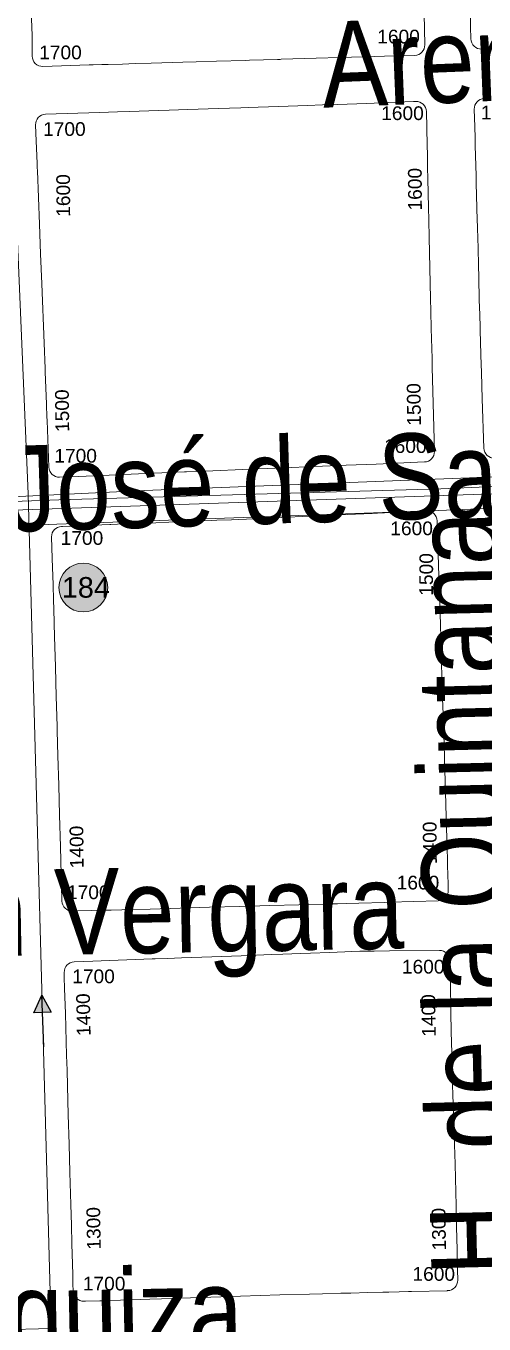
# Model space of a CAD drawing. Header units: millimetres. Extents: x 11558 to 23675, y 49449 to 61482.
# Drawn here: x 19405.4 to 19539, y 54871.2 to 55249.7 of the extents above; entities that cross this region are included whole.
import ezdxf

# ---------------------------------------------------------------- set-up
doc = ezdxf.new("R2010")
doc.units = ezdxf.units.MM
for name, color, linetype in [('0. plano base - nombres calles', 22, 'Continuous'), ('0. Plano Base - PLANO', 254, 'Continuous'), ('0. Plano base - sentido calles', 253, 'Continuous'), ('7. puesta en valor CC la lucila', 212, 'Continuous'), ('numeración', 7, 'Continuous')]:
    doc.layers.add(name, color=color, linetype=linetype)
for name, color, linetype, true_color in [('Linea 130 IDA', 7, 'Continuous', 0x26921c), ('linea 161 vuelta', 7, 'Continuous', 0x9d070c), ('Linea 184 REGRESO', 7, 'Continuous', 0x18f75b), ('Linea 203 REGRESO', 7, 'Continuous', 0x9e7700), ('Linea 365 REGRESO', 7, 'Continuous', 0xcc3300)]:
    doc.layers.add(name, color=color, linetype=linetype, true_color=true_color)
doc.layers.get('7. puesta en valor CC la lucila').off()
doc.styles.get("Standard").update_dxf_attribs({"font": 'arial.ttf'})

# ---------------------------------------------------------------- blocks, each defined once
blk = doc.blocks.new('MANZANAS')
at = {"layer": '0. Plano Base - PLANO', "color": 0, "linetype": 'Continuous', "lineweight": 5}
for points in [[(5639036.65, 6179184.54), (5639027.33, 6179179.23, -0.419492), (5639023.21, 6179180.4), (5639021.53, 6179183.48), (5639020.16, 6179186)], [(5639007.72, 6179180.6), (5639012.07, 6179172.68, -0.412042), (5639010.9, 6179168.62), (5639003.19, 6179164.31), (5639000.75, 6179162.96), (5638976.88, 6179149.64), (5638976.62, 6179149.49), (5638975.95, 6179149.12), (5638968.81, 6179145.14), (5638967.78, 6179144.57), (5638960.34, 6179140.42), (5638955.17, 6179137.53), (5638951.76, 6179135.63), (5638943.76, 6179131.17), (5638939.63, 6179128.87), (5638936.45, 6179127.09), (5638932.73, 6179125.02), (5638931.18, 6179124.15), (5638928.9, 6179122.88), (5638927.92, 6179122.34), (5638916.1, 6179115.74, -0.422922), (5638911.98, 6179116.98), (5638909.7, 6179121.37), (5638909.17, 6179122.31), (5638904.44, 6179130.66)], [(5639085.68, 6179075.12, -0.414517), (5639081.59, 6179076.27), (5639074.53, 6179088.81), (5639070.76, 6179095.52), (5639068.31, 6179099.88), (5639068.17, 6179100.12), (5639064.74, 6179106.34), (5639062.15, 6179111.03), (5639061.95, 6179111.38), (5639060.08, 6179114.77), (5639057.7, 6179119.07), (5639055.23, 6179123.54), (5639053.59, 6179126.51), (5639051.35, 6179130.57), (5639050.77, 6179131.62), (5639050.15, 6179132.74), (5639049.24, 6179134.37), (5639044.01, 6179143.81), (5639042.98, 6179145.68), (5639038.66, 6179153.46), (5639037.62, 6179155.35), (5639036.05, 6179158.17), (5639033.53, 6179162.72, -0.408841), (5639034.65, 6179166.77)]]:
    blk.add_lwpolyline(points, format="xyb", dxfattribs=at)
for points in [[(5639068.07, 6179064.73), (5639055.86, 6179057.72), (5639048.23, 6179053.35), (5639038.22, 6179047.61), (5639034.43, 6179045.43), (5639028.23, 6179041.88), (5639025.71, 6179040.44), (5639010.72, 6179031.84), (5639010.64, 6179031.79), (5639007.82, 6179030.18), (5639007.28, 6179029.87), (5639003.53, 6179027.72), (5638995.67, 6179023.21), (5638988.23, 6179018.94), (5638980.44, 6179014.48), (5638976.98, 6179012.5), (5638975.66, 6179011.74, -0.414951), (5638971.56, 6179012.85), (5638964.82, 6179024.68), (5638964.27, 6179025.65), (5638962.54, 6179028.67), (5638962.46, 6179028.81), (5638957.77, 6179037.05), (5638957.68, 6179037.2), (5638957.28, 6179037.9), (5638953.61, 6179044.35), (5638945.05, 6179059.36), (5638940.73, 6179066.94), (5638936.42, 6179074.5), (5638928.75, 6179087.96), (5638928.25, 6179088.84), (5638927.68, 6179089.83), (5638923.31, 6179097.5), (5638922.11, 6179099.61, -0.416062), (5638923.24, 6179103.71), (5638936.98, 6179111.43), (5638941.52, 6179113.98), (5638944.56, 6179115.69), (5638952.04, 6179119.89), (5638954.7, 6179121.39), (5638959.43, 6179124.06), (5638967.27, 6179128.47), (5638970.07, 6179130.04), (5638972.94, 6179131.66), (5638974.82, 6179132.72), (5638982.52, 6179137.06), (5638989.92, 6179141.22), (5638993.73, 6179143.39), (5638997.43, 6179145.49), (5639004.91, 6179149.74), (5639012.39, 6179153.99), (5639016.78, 6179156.49), (5639017.34, 6179156.81, -0.418686), (5639021.46, 6179155.64), (5639023.75, 6179151.45), (5639026.23, 6179146.93), (5639027.49, 6179144.64), (5639029.3, 6179141.34), (5639030.91, 6179138.41), (5639034.91, 6179131.1), (5639036.68, 6179127.87), (5639039.11, 6179123.43), (5639047.65, 6179107.86), (5639049.46, 6179104.59), (5639051.87, 6179100.22), (5639056.12, 6179092.51), (5639057.34, 6179090.29), (5639069.21, 6179068.78, -0.409343)], [(5639079.27, 6179051.23), (5639088.7, 6179034.37), (5639090.86, 6179030.5), (5639094.12, 6179024.66), (5639095.83, 6179021.6), (5639096.7, 6179020.04), (5639098.35, 6179017.09), (5639102.61, 6179009.47), (5639104.52, 6179006.05), (5639106.82, 6179001.93), (5639107.95, 6178999.92), (5639111.24, 6178994.04), (5639112.77, 6178991.29), (5639115.43, 6178986.53), (5639115.67, 6178986.1), (5639116.9, 6178983.9), (5639118.18, 6178981.61), (5639119.38, 6178979.46), (5639119.66, 6178978.96), (5639121.4, 6178975.84), (5639121.47, 6178975.72), (5639124.4, 6178970.45), (5639125.35, 6178968.74), (5639126.29, 6178967.04), (5639127.08, 6178965.61), (5639128.22, 6178963.57), (5639129.66, 6178960.98), (5639130.9, 6178958.75), (5639131.69, 6178957.33), (5639131.8, 6178957.12, -0.414157), (5639130.64, 6178953.04), (5639118.19, 6178946.13), (5639116.89, 6178945.41), (5639110.32, 6178941.76), (5639107.29, 6178940.08), (5639104.88, 6178938.74), (5639102.7, 6178937.52), (5639101.61, 6178936.92), (5639095.1, 6178933.3), (5639087.64, 6178929.15), (5639080.05, 6178924.93), (5639072.3, 6178920.62), (5639064.77, 6178916.43), (5639057.11, 6178912.17), (5639052.37, 6178909.53), (5639052.27, 6178909.48), (5639052.11, 6178909.39), (5639049.92, 6178908.18), (5639047.22, 6178906.68), (5639044.77, 6178905.33), (5639042.28, 6178903.95), (5639038.72, 6178901.98), (5639037.33, 6178901.21, -0.414702), (5639033.25, 6178902.39), (5639030.98, 6178906.49), (5639029.53, 6178909.11), (5639025.55, 6178916.26), (5639021.07, 6178924.32), (5639016.86, 6178931.9), (5639012.69, 6178939.43), (5639009.15, 6178945.8), (5639008.51, 6178946.96), (5639004.3, 6178954.54), (5639002.29, 6178958.17), (5639000.06, 6178962.17), (5638995.81, 6178969.78), (5638991.89, 6178976.81), (5638990.62, 6178979.1), (5638988.44, 6178983.01), (5638984.69, 6178989.73), (5638981.64, 6178995.18, -0.411249), (5638982.78, 6178999.25), (5638983.06, 6178999.41), (5638995.06, 6179006.26), (5638995.27, 6179006.38), (5638998.65, 6179008.31), (5639002.11, 6179010.29), (5639003.16, 6179010.89), (5639006.65, 6179012.88), (5639009.99, 6179014.79), (5639015.06, 6179017.68), (5639017.87, 6179019.29), (5639017.94, 6179019.33), (5639020.79, 6179020.95), (5639022.17, 6179021.74), (5639025.87, 6179023.85), (5639035.34, 6179029.26), (5639035.38, 6179029.29), (5639040.01, 6179031.97), (5639043.87, 6179034.21), (5639047.64, 6179036.4), (5639051.27, 6179038.51), (5639055.12, 6179040.74), (5639061.45, 6179044.41), (5639062.8, 6179045.19), (5639075.15, 6179052.36, -0.418941)], [(5639141.64, 6178939.17), (5639145.11, 6178932.81), (5639146.1, 6178931), (5639147.49, 6178928.45), (5639149.27, 6178925.18), (5639151.17, 6178921.71), (5639153.45, 6178917.53), (5639154.15, 6178916.24), (5639157.51, 6178910.09), (5639157.71, 6178909.74), (5639161.83, 6178902.42), (5639166.18, 6178894.7), (5639167.84, 6178891.75), (5639168.76, 6178890.11), (5639170.55, 6178886.86), (5639172.13, 6178883.98), (5639174.52, 6178879.65), (5639176.01, 6178876.93), (5639179.24, 6178871.07), (5639180.79, 6178868.24), (5639182.42, 6178865.28), (5639182.57, 6178865.01), (5639183.71, 6178862.9), (5639186.63, 6178857.52, -0.412144), (5639185.44, 6178853.46), (5639185.28, 6178853.37), (5639176.2, 6178848.36), (5639175.48, 6178847.97), (5639173.07, 6178846.64), (5639170.38, 6178845.15), (5639170.1, 6178845), (5639168.89, 6178844.33), (5639165.09, 6178842.23), (5639160.74, 6178839.83), (5639158.14, 6178838.4), (5639153.43, 6178835.81), (5639150.11, 6178833.97), (5639142.54, 6178829.8), (5639127.54, 6178821.35), (5639119.87, 6178817.04), (5639117.12, 6178815.49), (5639112.51, 6178812.9), (5639109.51, 6178811.21), (5639104.92, 6178808.63), (5639102, 6178806.99), (5639097.25, 6178804.31), (5639096.8, 6178804.06), (5639093.15, 6178802.08), (5639092.69, 6178801.82, -0.41736), (5639088.58, 6178802.98), (5639087.57, 6178804.81), (5639086.23, 6178807.22), (5639084.75, 6178809.89), (5639081.9, 6178815.01), (5639079.27, 6178819.76), (5639076.31, 6178825.07), (5639071.79, 6178833.21), (5639067.78, 6178840.43), (5639063.61, 6178847.94), (5639059.53, 6178855.28), (5639059.51, 6178855.32), (5639057.3, 6178859.29), (5639055.2, 6178863.06), (5639049.26, 6178873.71), (5639045.69, 6178880.13), (5639045.58, 6178880.33), (5639044.17, 6178882.86), (5639044.03, 6178883.11), (5639043.42, 6178884.23, -0.410002), (5639044.56, 6178888.28), (5639046.97, 6178889.65), (5639049.3, 6178890.97), (5639064.36, 6178899.52), (5639065.12, 6178899.95), (5639068.31, 6178901.76), (5639071.81, 6178903.75), (5639079.5, 6178908.12), (5639087, 6178912.37), (5639094.66, 6178916.73), (5639097.51, 6178918.34), (5639102.13, 6178920.97), (5639104.55, 6178922.34), (5639109.4, 6178925.09), (5639113.29, 6178927.3), (5639115.04, 6178928.3), (5639117.09, 6178929.44), (5639118.01, 6178929.95), (5639120.74, 6178931.41), (5639124.71, 6178933.52), (5639137.6, 6178940.38, -0.411187)]]:
    blk.add_lwpolyline(points, format="xyb", close=True, dxfattribs=at)
blk = doc.blocks.new('184 vuelta')
at = {"layer": 'Linea 184 REGRESO', "lineweight": 211, "true_color": 0xededed}
h = blk.add_hatch(color=7, dxfattribs=at)
h.dxf.hatch_style = 1
edge = h.paths.add_edge_path()
edge.add_arc((0, 0), 7.11, 0, 360)
at = {"layer": 'Linea 184 REGRESO', "lineweight": 9}
blk.add_circle((0, 0), 7.11, dxfattribs=at)
at = {"layer": 'Linea 184 REGRESO', "lineweight": 15, "insert": (-6.26, 3.05), "char_height": 6, "attachment_point": 1}
blk.add_mtext_dynamic_manual_height_columns('184', width=16.4579, gutter_width=12.5, heights=[0], dxfattribs=at)

msp = doc.modelspace()

# ---------------------------------------------------------------- hatches: boundary and pattern name
at = {"layer": '0. Plano base - sentido calles', "linetype": 'Continuous', "lineweight": 25, "ltscale": 2, "true_color": 0x1a1a1a}
h = msp.add_hatch(color=250, dxfattribs=at)
h.dxf.hatch_style = 1
h.paths.add_polyline_path([(19410.04, 54967.08), (19407.74, 54961.98), (19410.24, 54962.09)])
h.paths.add_polyline_path([(19410.04, 54967.08), (19410.24, 54962.09), (19412.74, 54962.19)])

# ---------------------------------------------------------------- linework, layer by layer
at = {"layer": '0. Plano base - sentido calles', "color": 250, "linetype": 'Continuous', "lineweight": 25, "ltscale": 2, "true_color": 0x1a1a1a}
msp.add_lwpolyline([(19410.64, 54952.09), (19410.04, 54967.08), (19412.74, 54962.19), (19407.74, 54961.98), (19410.04, 54967.08)], dxfattribs=at)
at = {"layer": 'Linea 130 IDA', "lineweight": 15}
msp.add_lwpolyline([(17719.85, 55041.94), (18496.71, 55071.93), (18849.22, 55086.71), (19270.22, 55104.01), (19672.86, 55117.74), (19652.52, 54760.03), (19638.02, 54524.72), (19626.45, 54303.69), (19619.32, 54239.28), (19594.64, 53998.01)], dxfattribs=at)
at = {"layer": 'linea 161 vuelta', "lineweight": 15}
msp.add_lwpolyline([(16377.73, 54990.61), (16669.3, 55001.24), (16932.55, 55011.67), (17180.19, 55020.92), (17380.77, 55027.58), (17524.55, 55044.5), (17631.36, 55047.33), (17719.89, 55044.23), (17883.27, 55051.21), (18139.01, 55062.11), (18475.66, 55074.32), (18885.17, 55091.23), (19228.11, 55104.31), (19439.91, 55114.21), (19611.13, 55120.88), (19764.84, 55124.7), (19906.17, 55129.23), (20013.12, 55131.85), (20354.35, 55141.12)], dxfattribs=at)
at = {"layer": 'Linea 184 REGRESO', "lineweight": 15}
msp.add_lwpolyline([(18925.72, 54068.75), (18922.92, 54234.62), (18918.46, 54436.58), (18911.58, 54637.9), (18907.37, 54799.57), (18905.84, 54856.34), (19338.26, 54867.96), (19412.79, 54869.99), (19406.06, 55113.31), (19396.81, 55329.57), (19392.8, 55476.76), (19078.64, 55459.12), (18743.66, 55443.55), (18743.13, 55591.1), (18726.44, 56046.68), (18224.33, 56024.77), (17468.49, 55994.84), (17081.69, 55981.68), (16780.07, 55969.7), (16774.1, 56072.01)], dxfattribs=at)
at = {"layer": 'Linea 203 REGRESO', "lineweight": 15}
msp.add_lwpolyline([(17523.21, 55037.23), (17631.24, 55039.57), (17719.9, 55035.95), (17846.79, 55041.18), (18019.71, 55047.33), (18167.44, 55053.52), (18398.27, 55061.31), (18594.41, 55069.53), (18686.01, 55073.37), (18908.07, 55082.84), (19037.84, 55088.37), (19150.67, 55093.18), (19290.54, 55099.15), (19414.38, 55104.43), (19525.71, 55108.38), (19669.66, 55114.37)], dxfattribs=at)
at = {"layer": 'Linea 365 REGRESO', "lineweight": 15}
msp.add_lwpolyline([(17522.85, 55044.67), (17632.3, 55047.53), (17720.14, 55044.85), (17843.19, 55048.99), (18006.45, 55055.67), (18165.07, 55061.51), (18394.21, 55070.89), (18589.35, 55078.19), (18681.42, 55082.14), (18899.54, 55091.11), (19027.41, 55096.32), (19149.73, 55101.53), (19289.76, 55106.95), (19414.99, 55111.54), (19526.4, 55114.7), (19674.05, 55121.11)], dxfattribs=at)

# ---------------------------------------------------------------- block references
at = {"layer": '0. Plano Base - PLANO', "color": 28, "lineweight": 5, "true_color": 0x0d0d0d, "rotation": 332.5463477508169}
msp.add_blockref('MANZANAS', (-7833237.48, -2828296.13), dxfattribs=at)
at = {"layer": '7. puesta en valor CC la lucila', "color": 250, "lineweight": 30, "rotation": 332.5463477508169}
msp.add_blockref('MANZANAS', (-7833237.48, -2828296.13), dxfattribs=at)
at = {"layer": 'Linea 184 REGRESO', "lineweight": 15}
msp.add_blockref('184 vuelta', (19422.16, 55085.96), dxfattribs=at)

# ---------------------------------------------------------------- texts
at = {"layer": '0. plano base - nombres calles', "color": 250, "lineweight": 15, "true_color": 0x1a1a1a, "char_height": 25, "attachment_point": 1}
for s, width, insert, rotation in [('{\\fArial Narrow|b0|i0|c0|p34;Arenales}', 329.255, (19491.16, 55250.82), 2.2931), ('{\\fArial Narrow|b0|i0|c0|p34;Gral. José de San Martín}', 329.255, (19329.45, 55125.02), 1.779), ('{\\fArial Narrow|b0|i0|c0|p34;H. de la Quintana}', 329.255, (19523.72, 54885.13), 91.4248), ('{\\fArial Narrow|b0|i0|c0|p34;Gob. Valentín Vergara}', 329.255, (19230.4, 55000.38), 1.0836), ('{\\fArial Narrow|b0|i0|c0|p34;Gral. Justo José de Urquiza}', 372.0533, (19115.13, 54880.6), 1.1766)]:
    msp.add_mtext_dynamic_manual_height_columns(s, width=width, gutter_width=12.5, heights=[0], dxfattribs=dict(at, insert=insert, rotation=rotation))
at = {"layer": 'numeración', "color": 251, "true_color": 0x606162, "char_height": 4, "attachment_point": 1}
for s, insert in [('1600', (19507.89, 55248.59)), ('1700', (19409.27, 55243.96)), ('1600', (19509.03, 55226.25)), ('1600', (19538.11, 55226.45)), ('1700', (19410.41, 55221.63)), ('1600', (19509.86, 55129.2)), ('1700', (19413.7, 55126.38)), ('1600', (19511.7, 55105.22)), ('1700', (19415.55, 55102.4)), ('1700', (19417.39, 54999.12)), ('1600', (19513.55, 55001.94)), ('1600', (19515.07, 54977.43)), ('1700', (19418.91, 54974.61)), ('1700', (19422, 54885.03)), ('1600', (19518.15, 54887.85))]:
    msp.add_mtext_dynamic_manual_height_columns(s, width=16.0314, gutter_width=12.5, heights=[0], dxfattribs=dict(at, insert=insert))
for s, insert, rotation in [('1600', (19516.9, 55195.86), 90.2684), ('1600', (19414.32, 55194.03), 90.2684), ('1500', (19414.04, 55131.28), 90.6681), ('1500', (19516.63, 55133.11), 90.6681), ('1500', (19520.1, 55083.59), 89.4782), ('1400', (19521.28, 55005.29), 90.5272), ('1400', (19418.25, 55004.08), 90.5272), ('1400', (19420.28, 54955.18), 91.0937), ('1400', (19520.98, 54954.94), 91.0937), ('1300', (19423.26, 54892.89), 91.0747), ('1300', (19523.96, 54892.64), 91.0747)]:
    msp.add_mtext_dynamic_manual_height_columns(s, width=16.0314, gutter_width=12.5, heights=[0], dxfattribs=dict(at, insert=insert, rotation=rotation))

doc.saveas('drawing.dxf')
